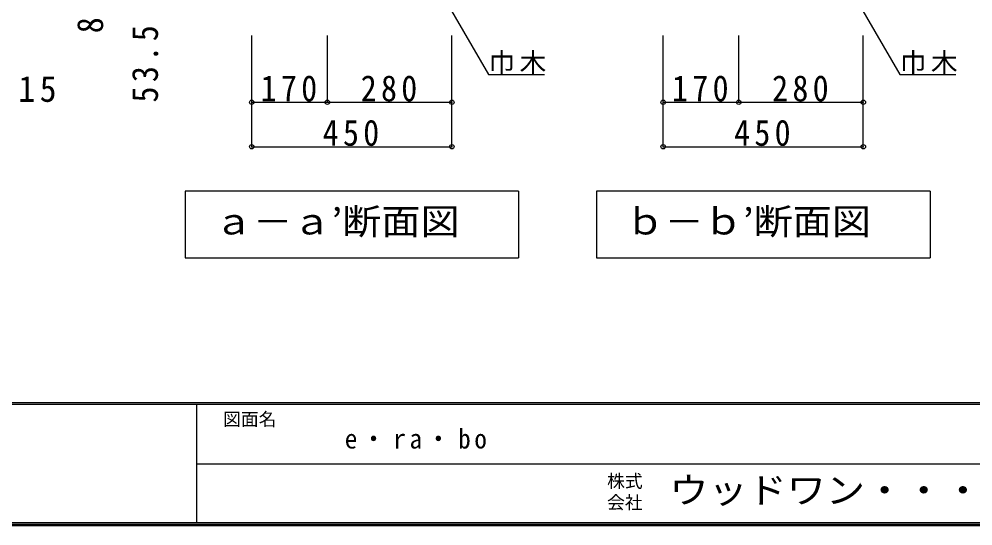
# Model space of a CAD drawing. Units: millimetres, scale not verified. Extents: x -3922 to 3878, y -2932 to 2722.
# Drawn here: x -421 to 1724, y -2864 to -1724 of the extents above; entities that cross this region are included whole.
import ezdxf
from ezdxf.enums import TextEntityAlignment as Align

# ---------------------------------------------------------------- set-up
doc = ezdxf.new("R2010")
doc.units = ezdxf.units.MM
doc.header["$LTSCALE"] = 20
doc.header["$PDMODE"] = 32
doc.header["$PDSIZE"] = 10
for name, color, linetype in [('0-A_文字', 7, 'Continuous'), ('0-B_寸法', 7, 'Continuous'), ('F-1_枠', 6, 'Continuous'), ('F-A_文字', 7, 'Continuous')]:
    doc.layers.add(name, color=color, linetype=linetype)
doc.styles.add('ＭＳ ゴシック', font='')
doc.styles.get('ＭＳ ゴシック').set_extended_font_data('MS Gothic')

msp = doc.modelspace()

# ---------------------------------------------------------------- linework, layer by layer
at = {"layer": '0-A_文字'}
for p, q in [((540.97, -1687.41), (634.35, -1849.15)), ((1465.97, -1687.41), (1559.35, -1849.15)), ((634.35, -1849.15), (760.38, -1849.15)), ((1559.35, -1849.15), (1685.38, -1849.15)), ((702.37, -2111.27), (702.37, -2261.27)), ((877.37, -2111.27), (877.37, -2261.27)), ((1627.37, -2111.27), (877.37, -2111.27)), ((1627.37, -2111.27), (1627.37, -2261.27)), ((-47.63, -2261.27), (702.37, -2261.27)), ((877.37, -2261.27), (1627.37, -2261.27))]:
    msp.add_line(p, q, dxfattribs=at)
msp.add_lwpolyline([(702.37, -2111.27), (-47.63, -2111.27), (-47.63, -2261.27)], dxfattribs=at)
at = {"layer": '0-B_寸法', "color": 4}
for p, q in [((102.37, -2011.27), (102.37, -1761.27)), ((272.37, -1911.27), (272.37, -1761.27)), ((552.37, -2011.27), (552.37, -1761.27)), ((1027.37, -2011.27), (1027.37, -1761.27)), ((1197.37, -1911.27), (1197.37, -1761.27)), ((1477.37, -2011.27), (1477.37, -1761.27)), ((102.37, -1911.27), (552.37, -1911.27)), ((1027.37, -1911.27), (1477.37, -1911.27)), ((102.37, -2011.27), (552.37, -2011.27)), ((1027.37, -2011.27), (1477.37, -2011.27))]:
    msp.add_line(p, q, dxfattribs=at)
at = {"layer": '0-B_寸法'}
for p in [(102.37, -1911.27), (272.37, -1911.27), (552.37, -1911.27), (1027.37, -1911.27), (1197.37, -1911.27), (1477.37, -1911.27), (102.37, -2011.27), (552.37, -2011.27), (1027.37, -2011.27), (1477.37, -2011.27)]:
    msp.add_point(p, dxfattribs=at)
at = {"layer": 'F-1_枠'}
for p, q in [((3877.97, -2587.71), (-3922.03, -2587.71)), ((3877.97, -2591.04), (-3922.03, -2591.04)), ((-22.03, -2591.04), (-22.03, -2857.71)), ((-22.03, -2724.37), (3871.3, -2724.38)), ((3877.97, -2857.71), (-3922.03, -2857.71)), ((3877.97, -2861.04), (-3922.03, -2861.04)), ((3877.97, -2864.37), (-3922.03, -2864.37))]:
    msp.add_line(p, q, dxfattribs=at)

# ---------------------------------------------------------------- texts
at = {"layer": '0-A_文字', "style": 'ＭＳ ゴシック', "width": 1.1}
for s, p in [('ａ－ａ’断面図', (17.37, -2226.27)), ('ｂ－ｂ’断面図', (942.37, -2226.27))]:
    msp.add_text(s, height=58.65, dxfattribs=at).set_placement(p, align=Align.BOTTOM_LEFT)
at = {"layer": '0-A_文字', "char_height": 43.99, "attachment_point": 7, "style": 'ＭＳ ゴシック'}
for s, insert in [('\\T1.17;巾木', (634.35, -1849.15)), ('\\T1.17;巾木', (1559.35, -1849.15)), ('\\T1.28;\\W0.95;e・ra・bo', (311.3, -2691.04))]:
    msp.add_mtext(s, dxfattribs=dict(at, insert=insert))
at = {"layer": '0-B_寸法', "char_height": 58.65, "attachment_point": 7, "rotation": 90, "style": 'ＭＳ ゴシック'}
for s, insert in [('\\T1.28;\\W0.9;85.5', (-230.95, -1756.02)), ('\\T1.28;\\W0.9;53.5', (-107.63, -1911.84))]:
    msp.add_mtext(s, dxfattribs=dict(at, insert=insert))
at = {"layer": '0-B_寸法', "char_height": 58.65, "attachment_point": 7, "style": 'ＭＳ ゴシック'}
for s, insert in [('\\T1.27;\\W0.95;15', (-422.57, -1911.27)), ('\\T1.27;\\W0.9;170', (122.37, -1910.06)), ('\\T1.27;\\W0.9;280', (347.37, -1910.06)), ('\\T1.27;\\W0.9;170', (1047.37, -1910.06)), ('\\T1.27;\\W0.9;280', (1272.37, -1910.06)), ('\\T1.27;\\W0.9;450', (261.83, -2010.06)), ('\\T1.27;\\W0.9;450', (1186.83, -2010.06))]:
    msp.add_mtext(s, dxfattribs=dict(at, insert=insert))
at = {"layer": 'F-A_文字', "style": 'ＭＳ ゴシック'}
for s, p in [('図面名', (37.97, -2647.71)), ('株式', (901.3, -2787.04)), ('会社', (901.3, -2835.04))]:
    msp.add_text(s, height=29.33, dxfattribs=at).set_placement(p, align=Align.BOTTOM_LEFT)
at = {"layer": 'F-A_文字', "style": 'ＭＳ ゴシック', "width": 1.1}
msp.add_text('ウッドワン・・・', height=58.65, dxfattribs=at).set_placement((1041.3, -2831.04), align=Align.BOTTOM_LEFT)

doc.saveas('drawing.dxf')
